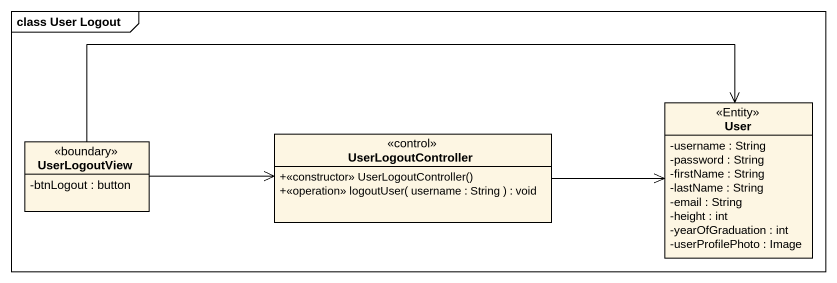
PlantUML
@startuml
mainframe class User Logout
hide circle
hide empty members
skinparam classAttributeIconSize 0
class UserLogoutView <<boundary>> {
  -btnLogout : button
}
class UserLogoutController <<control>> {
  +<<constructor>> UserLogoutController()
  +<<operation>> logoutUser( username : String ) : void
}
class User <<Entity>> {
  -username : String
  -password : String
  -firstName : String
  -lastName : String
  -email : String
  -height : int
  -yearOfGraduation : int
  -userProfilePhoto : Image
}
UserLogoutView -right-> UserLogoutController
UserLogoutView -right-> User
UserLogoutController -right-> User
@enduml
